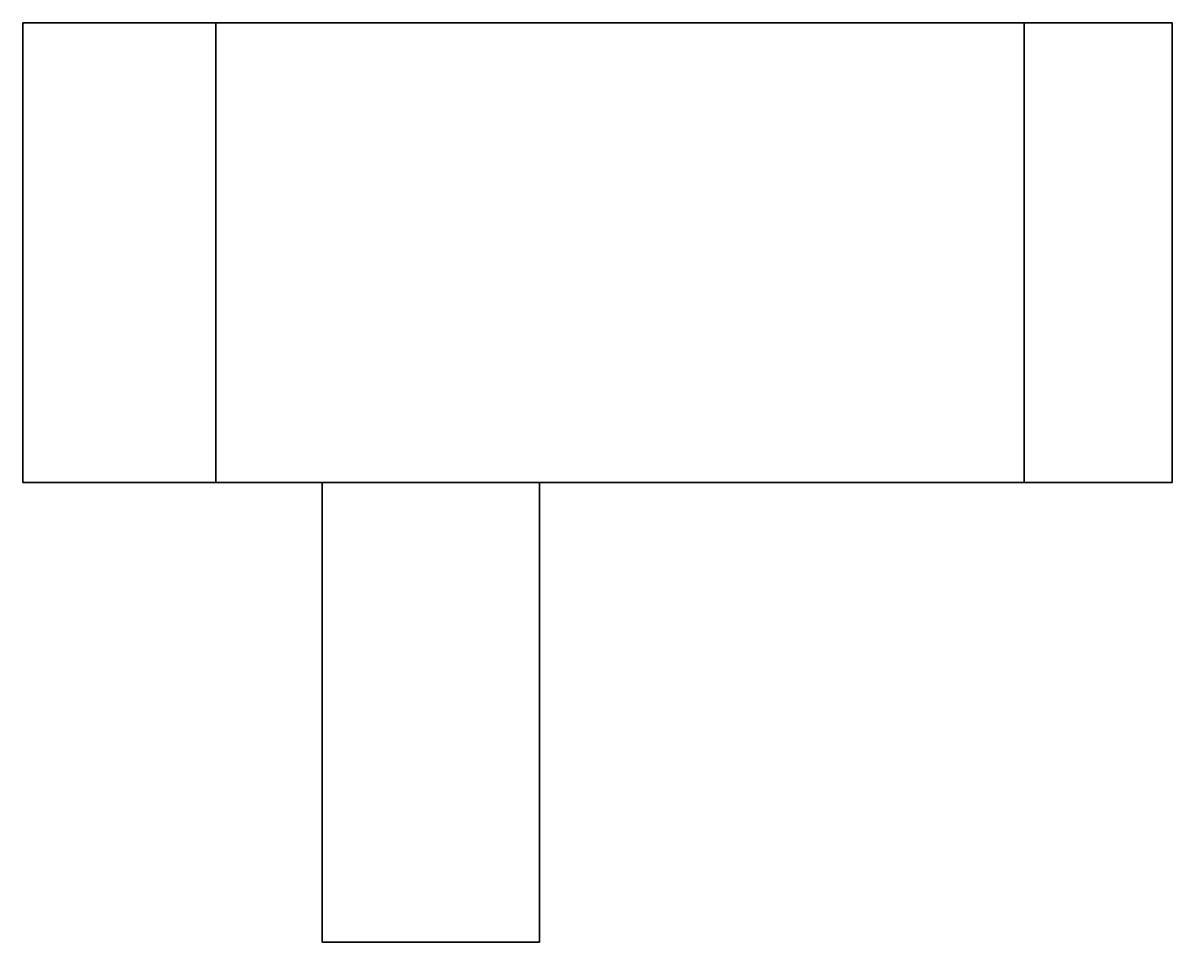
# Model space of a CAD drawing. Extents: x 0 to 20, y -16 to 0.
import ezdxf

# ---------------------------------------------------------------- set-up
doc = ezdxf.new("R2010")
doc.units = 0
doc.header["$MEASUREMENT"] = 0
doc.layers.get('0').update_dxf_attribs({"linetype": 'CONTINUOUS'})
doc.layers.add('ACESSORIOS', color=252, linetype='CONTINUOUS')

msp = doc.modelspace()

# ---------------------------------------------------------------- linework, layer by layer
at = {"extrusion": (0, -1, 0)}
for p, q in [((0, 0, 12.978), (3.358, 0, 12.978)), ((0, 0), (20, 0)), ((0, 0, 12.978), (0, 0)), ((3.358, 0, 12.978), (3.358, 0, 15)), ((17.428, 0, 15), (3.358, 0, 15)), ((17.428, 0, 15), (17.428, 0, 12.978)), ((17.428, 0, 12.978), (20, 0, 12.978)), ((20, 0), (20, 0, 12.978)), ((0, -8, 12.978), (3.358, -8, 12.978)), ((0, -8), (20, -8)), ((0, -8, 12.978), (0, -8)), ((3.358, -8, 12.978), (3.358, -8, 15)), ((17.428, -8, 15), (3.358, -8, 15)), ((5.209, -8, 11.454), (5.209, -8, 10.037)), ((8.988, -8, 11.454), (5.209, -8, 11.454)), ((8.988, -8, 10.037), (5.209, -8, 10.037)), ((5.209, -8, 11.454), (5.209, -8, 10.037)), ((8.988, -8, 11.454), (5.209, -8, 11.454)), ((8.988, -8, 10.037), (5.209, -8, 10.037)), ((8.988, -8, 11.454), (8.988, -8, 10.037)), ((8.988, -8, 11.454), (8.988, -8, 10.037)), ((17.428, -8, 15), (17.428, -8, 12.978)), ((17.428, -8, 12.978), (20, -8, 12.978)), ((20, -8), (20, -8, 12.978)), ((5.209, -16, 11.454), (5.209, -16, 10.037)), ((8.988, -16, 11.454), (5.209, -16, 11.454)), ((8.988, -16, 10.037), (5.209, -16, 10.037)), ((5.209, -16, 11.454), (5.209, -16, 10.037)), ((8.988, -16, 11.454), (5.209, -16, 11.454)), ((8.988, -16, 10.037), (5.209, -16, 10.037)), ((8.988, -16, 11.454), (8.988, -16, 10.037)), ((8.988, -16, 11.454), (8.988, -16, 10.037))]:
    msp.add_line(p, q, dxfattribs=at)
at = {"layer": 'ACESSORIOS'}
for points in [[(3.358, -8, 12.978), (0, -8, 12.978), (0, 0, 12.978), (3.358, 0, 12.978)], [(0, -8, 12.978), (0, -8), (0, 0), (0, 0, 12.978)], [(0, -8), (20, -8), (20, 0), (0, 0)], [(0, 0, 12.978), (20, 0, 12.978), (20, 0), (0, 0)], [(3.358, -8, 15), (3.358, 0, 15), (3.358, 0, 12.978), (3.358, -8, 12.978)], [(17.428, 0, 15), (3.358, 0, 15), (3.358, -8, 15), (17.428, -8, 15)], [(3.358, 0, 12.978), (3.358, 0, 15), (17.428, 0, 15), (17.428, 0, 12.978)], [(20, -8, 12.978), (20, 0, 12.978), (17.428, 0, 12.978), (17.428, -8, 12.978)], [(17.428, -8, 15), (17.428, -8, 12.978), (17.428, 0, 12.978), (17.428, 0, 15)], [(20, -8), (20, -8, 12.978), (20, 0, 12.978), (20, 0)], [(0, -8, 12.978), (20, -8, 12.978), (20, -8), (0, -8)], [(3.358, -8, 12.978), (3.358, -8, 15), (17.428, -8, 15), (17.428, -8, 12.978)], [(5.209, -8, 10.037), (5.209, -8, 11.454), (5.209, -16, 11.454), (5.209, -16, 10.037)], [(5.209, -8, 11.454), (8.988, -8, 11.454), (8.988, -16, 11.454), (5.209, -16, 11.454)], [(5.209, -8, 10.037), (8.988, -8, 10.037), (8.988, -16, 10.037), (5.209, -16, 10.037)], [(8.988, -8, 10.037), (8.988, -8, 11.454), (5.209, -8, 11.454), (5.209, -8, 10.037)], [(8.988, -8, 10.037), (8.988, -8, 11.454), (8.988, -16, 11.454), (8.988, -16, 10.037)], [(8.988, -16, 10.037), (8.988, -16, 11.454), (5.209, -16, 11.454), (5.209, -16, 10.037)]]:
    msp.add_3dface(points, dxfattribs=at)

doc.saveas('drawing.dxf')
